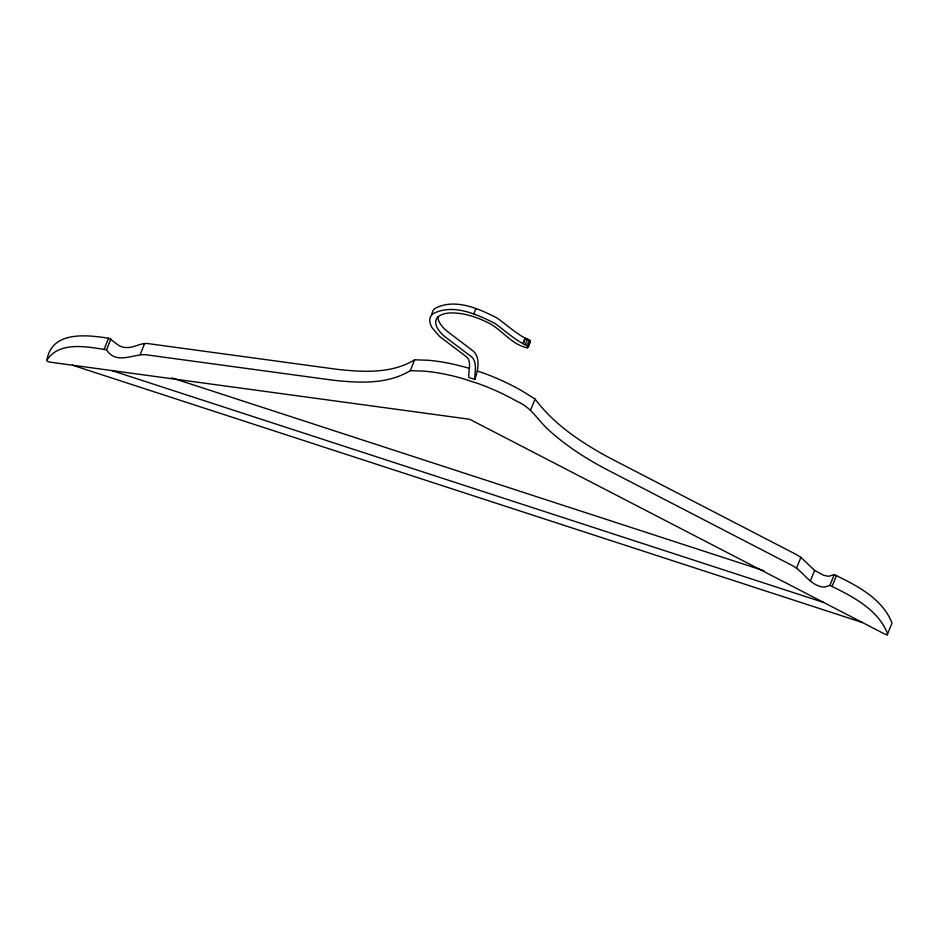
<?xml version="1.0" encoding="UTF-8"?>
<svg xmlns="http://www.w3.org/2000/svg" width="939" height="939" viewBox="0 0 939 939"><rect width="100%" height="100%" fill="white"/><g stroke="black" fill="none" stroke-linecap="round" stroke-linejoin="round"><path stroke-width="1.41" d="M528.211 347.301L528.258 346.35C516.192 340.927 506.191 331.667 495.381 323.72C476.977 314.166 452.516 303.109 432.574 313.99A43.628 18.745 21.9 0 0 432.163 327.84L439.522 336.397L465.11 355.799C472.798 360.423 467.927 370.447 468.89 377.501L474.805 379.426C474.641 371.222 478.28 360.341 469.441 355.271L444.041 336.009A37.983 16.327 21.9 0 1 437.774 328.72A37.654 16.186 21.9 0 1 438.137 316.748C444.57 311.865 453.291 312.71 460.838 313.591A40.882 17.571 21.9 0 1 486.461 321.948C501.332 328.439 510.886 344.507 527.155 347.794L528.211 347.301L530.441 340.939C518.375 335.505 508.375 326.256 497.564 318.309C479.16 308.755 454.699 297.686 434.757 308.567A43.628 18.745 21.9 0 0 431.94 314.647M46.95 360.142C59.145 340.916 87.48 346.749 106.518 349.848C116.131 364.614 131.93 354.473 145.064 354.637L332.512 380.142C358.416 382.983 387.126 384.767 410.296 370.647L423.63 371.105A110.368 47.431 21.9 0 1 462.622 378.534L478.89 383.828A110.368 47.431 21.9 0 1 517.577 401.692C531.31 407.338 538.2 420.672 548.857 430.156C566.111 445.837 585.83 458.525 606.418 469.359L791.777 565.278C803.69 571.147 809.829 586.136 824.219 587.121L829.865 585.455C852.26 596.23 878.235 609.446 887.684 633.989L887.12 634.834L884.89 634.142L469.629 419.252L49.685 362.102L47.455 361.339L46.95 360.142C51.586 330.634 86.881 334.859 108.584 338.228C114.488 341.103 118.631 347.782 126.19 347.5C134.195 348.228 141.249 341.96 149.43 343.791L336.878 369.297C362.783 372.149 391.493 373.922 414.662 359.813L427.996 360.259A110.368 47.431 21.9 0 1 467 367.701L469.582 368.534M104.217 349.073L108.584 338.228M106.518 349.848L110.884 339.014M140.24 354.437L144.606 343.604M410.296 370.647L414.662 359.813M473.761 313.943L475.944 308.52M474.805 379.426C478.068 370.318 481.238 356.268 471.624 349.848L446.225 330.587A37.983 16.327 21.9 0 1 439.957 323.298A37.654 16.186 21.9 0 1 437.879 316.572M522.917 343.439L525.101 338.017M523.481 343.463L525.664 338.052M525.523 344.144L527.706 338.721M527.272 345.2L529.455 339.777M527.155 347.794L528.798 343.721M528.258 346.35L530.441 340.939M530.676 409.862L535.042 399.016L521.943 390.859A110.368 47.431 21.9 0 0 483.256 372.994L478.08 371.292M796.518 568.201L800.885 557.355L796.143 554.444L610.784 458.514C582.415 443.349 554.55 425.097 535.042 399.016M810.24 581.253L814.606 570.407L800.885 557.355M829.865 585.455L834.231 574.621C856.626 585.384 882.601 598.601 892.05 623.156L887.12 634.834M832.165 586.182L836.532 575.337M834.231 574.621L828.585 576.288L823.632 575.29L814.606 570.407M171.79 377.854L763.853 570.701M111.694 370.541L823.562 602.415M72.467 365.201L862.354 622.487"/></g></svg>
